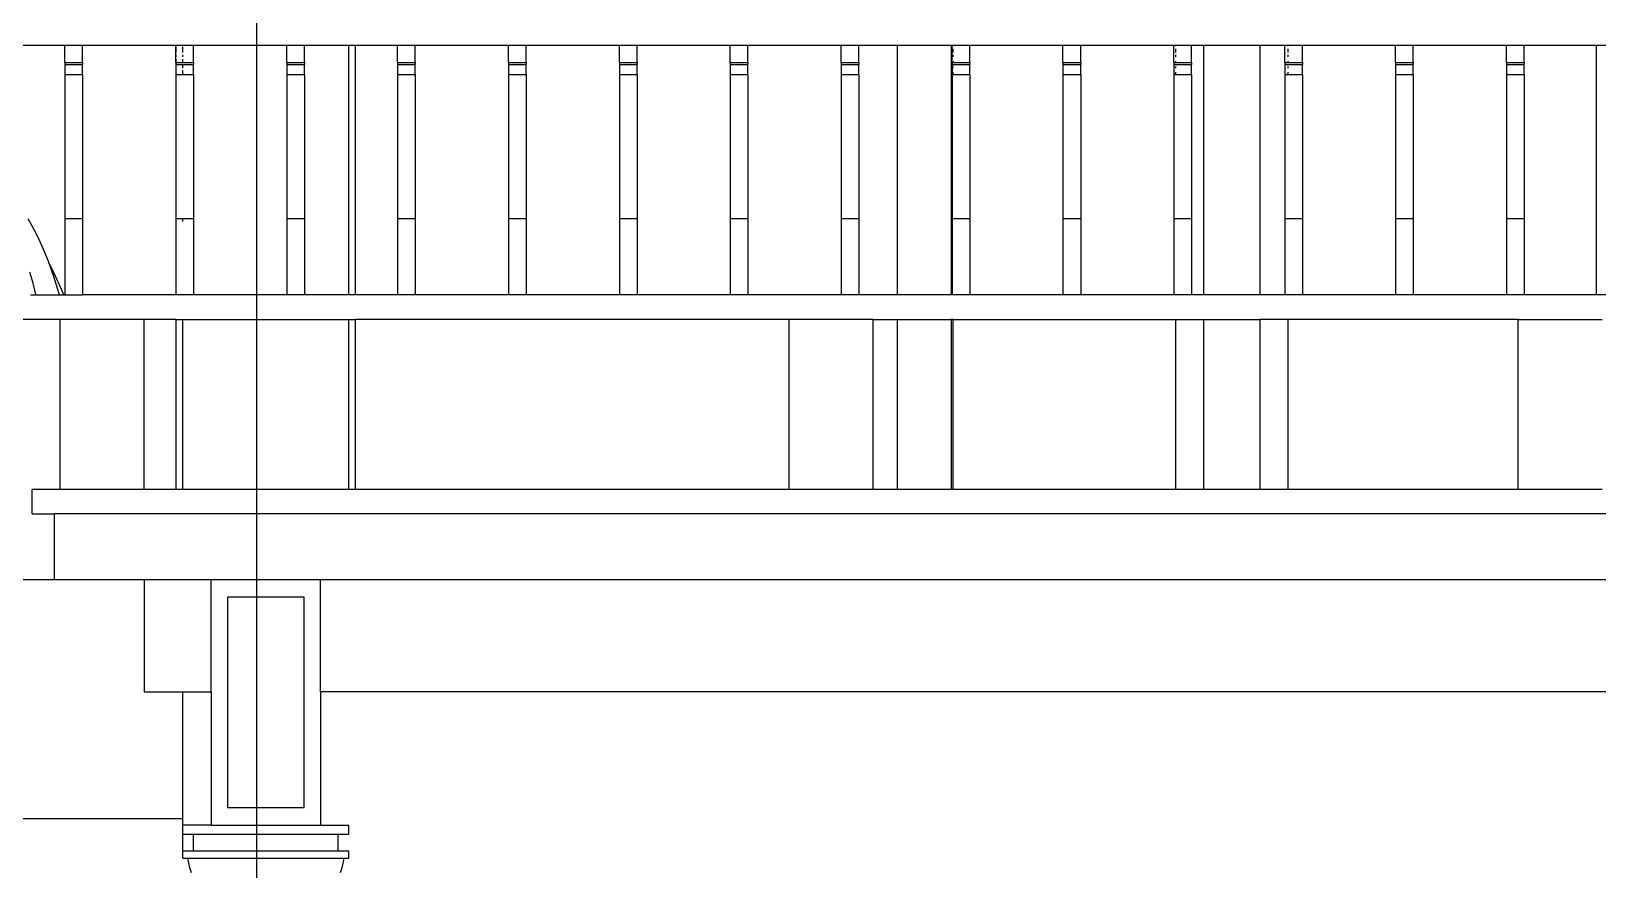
# Model space of a CAD drawing. Extents: x -24961 to 905641, y -154323 to 635957.
# Drawn here: x 394188 to 396981, y -116089 to -114595 of the extents above; entities that cross this region are included whole.
import ezdxf

# ---------------------------------------------------------------- set-up
doc = ezdxf.new("R2010")
doc.units = 0
doc.header["$LTSCALE"] = 1000
doc.header["$MEASUREMENT"] = 0
doc.layers.add('DOTE', color=1, linetype='Continuous')

msp = doc.modelspace()

# ---------------------------------------------------------------- linework, layer by layer
for p, q in [((394060.9, -114619.7), (394247.5, -114619.7)), ((394247.5, -114619.7), (394279.1, -114619.7)), ((394247.5, -114650.4), (394247.5, -114619.7)), ((394279.1, -114619.7), (394445.2, -114619.7)), ((394279.1, -114650.4), (394279.1, -114619.7)), ((394445.2, -114619.7), (394445.9, -114619.7)), ((394445.2, -114650.4), (394445.2, -114619.7)), ((394445.9, -114621.3), (394445.9, -114619.7)), ((394445.9, -114619.7), (394457.9, -114619.7)), ((394445.9, -114632.5), (394445.9, -114623.2)), ((394457.9, -114621.3), (394457.9, -114619.7)), ((394457.9, -114619.7), (394476.9, -114619.7)), ((394457.9, -114632.5), (394457.9, -114623.2)), ((394476.9, -114619.7), (394643, -114619.7)), ((394476.9, -114650.4), (394476.9, -114619.7)), ((394643, -114619.7), (394674.6, -114619.7)), ((394643, -114650.4), (394643, -114619.7)), ((394674.6, -114619.7), (394753.9, -114619.7)), ((394674.6, -114650.4), (394674.6, -114619.7)), ((394753.9, -115064.5), (394753.9, -114619.7)), ((394753.9, -114619.7), (394765.9, -114619.7)), ((394765.9, -115064.5), (394765.9, -114619.7)), ((394765.9, -114619.7), (394840.8, -114619.7)), ((394840.8, -114619.7), (394872.4, -114619.7)), ((394840.8, -114650.4), (394840.8, -114619.7)), ((394872.4, -114619.7), (395038.5, -114619.7)), ((394872.4, -114650.4), (394872.4, -114619.7)), ((395038.5, -114619.7), (395070.1, -114619.7)), ((395038.5, -114650.4), (395038.5, -114619.7)), ((395070.1, -114619.7), (395236.3, -114619.7)), ((395070.1, -114650.4), (395070.1, -114619.7)), ((395236.3, -114619.7), (395267.9, -114619.7)), ((395236.3, -114650.4), (395236.3, -114619.7)), ((395267.9, -114619.7), (395434, -114619.7)), ((395267.9, -114650.4), (395267.9, -114619.7)), ((395434, -114619.7), (395465.6, -114619.7)), ((395434, -114650.4), (395434, -114619.7)), ((395465.6, -114619.7), (395631.8, -114619.7)), ((395465.6, -114650.4), (395465.6, -114619.7)), ((395631.8, -114619.7), (395663.4, -114619.7)), ((395631.8, -114650.4), (395631.8, -114619.7)), ((395663.4, -114619.7), (395731.5, -114619.7)), ((395663.4, -114650.4), (395663.4, -114619.7)), ((395731.5, -114619.7), (395731.5, -115064.5)), ((395731.5, -114619.7), (395828.2, -114619.7)), ((395828.2, -114619.7), (395828.2, -115064.5)), ((395828.2, -114619.7), (395829.5, -114619.7)), ((395829.5, -114619.7), (395831.5, -114619.7)), ((395829.5, -114650.4), (395829.5, -114619.7)), ((395831.5, -114621.3), (395831.5, -114619.7)), ((395831.5, -114619.7), (395861.1, -114619.7)), ((395831.5, -114632.5), (395831.5, -114625.8)), ((395861.1, -114619.7), (396027.3, -114619.7)), ((395861.1, -114650.4), (395861.1, -114619.7)), ((396027.3, -114619.7), (396058.9, -114619.7)), ((396027.3, -114650.4), (396027.3, -114619.7)), ((396058.9, -114619.7), (396225, -114619.7)), ((396058.9, -114650.4), (396058.9, -114619.7)), ((396225, -114619.7), (396228.2, -114619.7)), ((396225, -114650.4), (396225, -114619.7)), ((396228.2, -114619.7), (396228.2, -114621.3)), ((396228.2, -114619.7), (396256.6, -114619.7)), ((396228.2, -114625.8), (396228.2, -114632.5)), ((396256.6, -114619.7), (396278.2, -114619.7)), ((396256.6, -114650.4), (396256.6, -114619.7)), ((396278.2, -114619.7), (396278.2, -115064.5)), ((396278.2, -114619.7), (396378.2, -114619.7)), ((396378.2, -114619.7), (396378.2, -115064.5)), ((396378.2, -114619.7), (396422.8, -114619.7)), ((396422.8, -114619.7), (396428.2, -114619.7)), ((396422.8, -114650.4), (396422.8, -114619.7)), ((396428.2, -114619.7), (396428.2, -114621.3)), ((396428.2, -114619.7), (396454.4, -114619.7)), ((396428.2, -114625.8), (396428.2, -114632.5)), ((396454.4, -114619.7), (396620.5, -114619.7)), ((396454.4, -114650.4), (396454.4, -114619.7)), ((396620.5, -114619.7), (396652.1, -114619.7)), ((396620.5, -114650.4), (396620.5, -114619.7)), ((396652.1, -114619.7), (396818.3, -114619.7)), ((396652.1, -114650.4), (396652.1, -114619.7)), ((396818.3, -114619.7), (396849.9, -114619.7)), ((396818.3, -114650.4), (396818.3, -114619.7)), ((396849.9, -114619.7), (396978.2, -114619.7)), ((396849.9, -114650.4), (396849.9, -114619.7)), ((396978.2, -114619.7), (396978.2, -115064.5)), ((396978.2, -114619.7), (397016, -114619.7)), ((394247.5, -114650.4), (394279.1, -114650.4)), ((394247.5, -114650.4), (394247.5, -114654)), ((394247.5, -114654), (394279.1, -114654)), ((394247.5, -114654), (394247.5, -114671.7)), ((394279.1, -114650.4), (394279.1, -114654)), ((394279.1, -114671.7), (394279.1, -114654)), ((394445.2, -114650.4), (394445.9, -114650.4)), ((394445.2, -114650.4), (394445.2, -114654)), ((394445.2, -114654), (394445.9, -114654)), ((394445.2, -114654), (394445.2, -114671.7)), ((394445.9, -114640.3), (394445.9, -114636.4)), ((394445.9, -114650.4), (394445.9, -114644.2)), ((394445.9, -114651.2), (394445.9, -114650.4)), ((394445.9, -114650.4), (394457.9, -114650.4)), ((394445.9, -114660.3), (394445.9, -114654)), ((394445.9, -114654), (394457.9, -114654)), ((394457.9, -114640.3), (394457.9, -114636.4)), ((394457.9, -114650.4), (394457.9, -114644.2)), ((394457.9, -114651.2), (394457.9, -114650.4)), ((394457.9, -114650.4), (394476.9, -114650.4)), ((394457.9, -114660.3), (394457.9, -114654)), ((394457.9, -114654), (394476.9, -114654)), ((394476.9, -114650.4), (394476.9, -114654)), ((394476.9, -114671.7), (394476.9, -114654)), ((394643, -114650.4), (394674.6, -114650.4)), ((394643, -114650.4), (394643, -114654)), ((394643, -114654), (394674.6, -114654)), ((394643, -114654), (394643, -114671.7)), ((394674.6, -114650.4), (394674.6, -114654)), ((394674.6, -114671.7), (394674.6, -114654)), ((394840.8, -114650.4), (394872.4, -114650.4)), ((394840.8, -114650.4), (394840.8, -114654)), ((394840.8, -114654), (394872.4, -114654)), ((394840.8, -114654), (394840.8, -114671.7)), ((394872.4, -114650.4), (394872.4, -114654)), ((394872.4, -114671.7), (394872.4, -114654)), ((395038.5, -114650.4), (395070.1, -114650.4)), ((395038.5, -114650.4), (395038.5, -114654)), ((395038.5, -114654), (395070.1, -114654)), ((395038.5, -114654), (395038.5, -114671.7)), ((395070.1, -114650.4), (395070.1, -114654)), ((395070.1, -114671.7), (395070.1, -114654)), ((395236.3, -114650.4), (395267.9, -114650.4)), ((395236.3, -114650.4), (395236.3, -114654)), ((395236.3, -114654), (395267.9, -114654)), ((395236.3, -114654), (395236.3, -114671.7)), ((395267.9, -114650.4), (395267.9, -114654)), ((395267.9, -114671.7), (395267.9, -114654)), ((395434, -114650.4), (395465.6, -114650.4)), ((395434, -114650.4), (395434, -114654)), ((395434, -114654), (395465.6, -114654)), ((395434, -114654), (395434, -114671.7)), ((395465.6, -114650.4), (395465.6, -114654)), ((395465.6, -114671.7), (395465.6, -114654)), ((395631.8, -114650.4), (395663.4, -114650.4)), ((395631.8, -114650.4), (395631.8, -114654)), ((395631.8, -114654), (395663.4, -114654)), ((395631.8, -114654), (395631.8, -114671.7)), ((395663.4, -114650.4), (395663.4, -114654)), ((395663.4, -114671.7), (395663.4, -114654)), ((395829.5, -114650.4), (395831.5, -114650.4)), ((395829.5, -114650.4), (395829.5, -114654)), ((395829.5, -114654), (395831.5, -114654)), ((395829.5, -114654), (395829.5, -114671.7)), ((395831.5, -114640.3), (395831.5, -114636.4)), ((395831.5, -114650.4), (395831.5, -114647.9)), ((395831.5, -114650.4), (395861.1, -114650.4)), ((395831.5, -114651.2), (395831.5, -114650.4)), ((395831.5, -114654.7), (395831.5, -114654)), ((395831.5, -114654), (395861.1, -114654)), ((395831.5, -114660.3), (395831.5, -114657.3)), ((395861.1, -114650.4), (395861.1, -114654)), ((395861.1, -114671.7), (395861.1, -114654)), ((396027.3, -114650.4), (396058.9, -114650.4)), ((396027.3, -114650.4), (396027.3, -114654)), ((396027.3, -114654), (396058.9, -114654)), ((396027.3, -114654), (396027.3, -114671.7)), ((396058.9, -114650.4), (396058.9, -114654)), ((396058.9, -114671.7), (396058.9, -114654)), ((396225, -114650.4), (396228.2, -114650.4)), ((396225, -114650.4), (396225, -114654)), ((396225, -114654), (396228.2, -114654)), ((396225, -114654), (396225, -114671.7)), ((396228.2, -114636.4), (396228.2, -114640.3)), ((396228.2, -114647.9), (396228.2, -114650.4)), ((396228.2, -114650.4), (396256.6, -114650.4)), ((396228.2, -114650.4), (396228.2, -114651.2)), ((396228.2, -114654), (396228.2, -114654.7)), ((396228.2, -114654), (396256.6, -114654)), ((396228.2, -114657.3), (396228.2, -114660.3)), ((396256.6, -114650.4), (396256.6, -114654)), ((396256.6, -114671.7), (396256.6, -114654)), ((396422.8, -114650.4), (396428.2, -114650.4)), ((396422.8, -114650.4), (396422.8, -114654)), ((396422.8, -114654), (396428.2, -114654)), ((396422.8, -114654), (396422.8, -114671.7)), ((396428.2, -114636.4), (396428.2, -114640.3)), ((396428.2, -114647.9), (396428.2, -114650.4)), ((396428.2, -114650.4), (396428.2, -114651.2)), ((396428.2, -114650.4), (396454.4, -114650.4)), ((396428.2, -114654), (396428.2, -114654.7)), ((396428.2, -114654), (396454.4, -114654)), ((396428.2, -114657.3), (396428.2, -114660.3)), ((396454.4, -114650.4), (396454.4, -114654)), ((396454.4, -114671.7), (396454.4, -114654)), ((396620.5, -114650.4), (396652.1, -114650.4)), ((396620.5, -114650.4), (396620.5, -114654)), ((396620.5, -114654), (396652.1, -114654)), ((396620.5, -114654), (396620.5, -114671.7)), ((396652.1, -114650.4), (396652.1, -114654)), ((396652.1, -114671.7), (396652.1, -114654)), ((396818.3, -114650.4), (396849.9, -114650.4)), ((396818.3, -114650.4), (396818.3, -114654)), ((396818.3, -114654), (396849.9, -114654)), ((396818.3, -114654), (396818.3, -114671.7)), ((396849.9, -114650.4), (396849.9, -114654)), ((396849.9, -114671.7), (396849.9, -114654)), ((394247.5, -114671.7), (394279.1, -114671.7)), ((394247.5, -114671.7), (394247.5, -114928.1)), ((394279.1, -114671.7), (394279.1, -114928.1)), ((394445.2, -114671.7), (394445.9, -114671.7)), ((394445.2, -114671.7), (394445.2, -114928.1)), ((394445.9, -114671.7), (394445.9, -114663.8)), ((394445.9, -114671.7), (394457.9, -114671.7)), ((394457.9, -114671.7), (394457.9, -114663.8)), ((394457.9, -114671.7), (394476.9, -114671.7)), ((394476.9, -114671.7), (394476.9, -114928.1)), ((394643, -114671.7), (394674.6, -114671.7)), ((394643, -114671.7), (394643, -114928.1)), ((394674.6, -114671.7), (394674.6, -114928.1)), ((394840.8, -114671.7), (394872.4, -114671.7)), ((394840.8, -114671.7), (394840.8, -114928.1)), ((394872.4, -114671.7), (394872.4, -114928.1)), ((395038.5, -114671.7), (395070.1, -114671.7)), ((395038.5, -114671.7), (395038.5, -114928.1)), ((395070.1, -114671.7), (395070.1, -114928.1)), ((395236.3, -114671.7), (395267.9, -114671.7)), ((395236.3, -114671.7), (395236.3, -114928.1)), ((395267.9, -114671.7), (395267.9, -114928.1)), ((395434, -114671.7), (395465.6, -114671.7)), ((395434, -114671.7), (395434, -114928.1)), ((395465.6, -114671.7), (395465.6, -114928.1)), ((395631.8, -114671.7), (395663.4, -114671.7)), ((395631.8, -114671.7), (395631.8, -114928.1)), ((395663.4, -114671.7), (395663.4, -114928.1)), ((395829.5, -114671.7), (395831.5, -114671.7)), ((395829.5, -114671.7), (395829.5, -114928.1)), ((395831.5, -114671.7), (395831.5, -114667.6)), ((395831.5, -114671.7), (395861.1, -114671.7)), ((395861.1, -114671.7), (395861.1, -114928.1)), ((396027.3, -114671.7), (396058.9, -114671.7)), ((396027.3, -114671.7), (396027.3, -114928.1)), ((396058.9, -114671.7), (396058.9, -114928.1)), ((396225, -114671.7), (396228.2, -114671.7)), ((396225, -114671.7), (396225, -114928.1)), ((396228.2, -114667.6), (396228.2, -114671.7)), ((396228.2, -114671.7), (396256.6, -114671.7)), ((396256.6, -114671.7), (396256.6, -114928.1)), ((396422.8, -114671.7), (396428.2, -114671.7)), ((396422.8, -114671.7), (396422.8, -114928.1)), ((396428.2, -114667.6), (396428.2, -114671.7)), ((396428.2, -114671.7), (396454.4, -114671.7)), ((396454.4, -114671.7), (396454.4, -114928.1)), ((396620.5, -114671.7), (396652.1, -114671.7)), ((396620.5, -114671.7), (396620.5, -114928.1)), ((396652.1, -114671.7), (396652.1, -114928.1)), ((396818.3, -114671.7), (396849.9, -114671.7)), ((396818.3, -114671.7), (396818.3, -114928.1)), ((396849.9, -114671.7), (396849.9, -114928.1)), ((394191.6, -114946), (394181.9, -114929.2)), ((394247.5, -114928.1), (394279.1, -114928.1)), ((394247.5, -114928.1), (394247.5, -115064.5)), ((394279.1, -114928.1), (394279.1, -115064.5)), ((394445.2, -114928.1), (394445.9, -114928.1)), ((394445.2, -114928.1), (394445.2, -115064.5)), ((394445.9, -114933.8), (394445.9, -114928.1)), ((394445.9, -114928.1), (394457.9, -114928.1)), ((394457.9, -114933.8), (394457.9, -114928.1)), ((394457.9, -114928.1), (394476.9, -114928.1)), ((394476.9, -114928.1), (394476.9, -115064.5)), ((394643, -114928.1), (394674.6, -114928.1)), ((394643, -114928.1), (394643, -115064.5)), ((394674.6, -114928.1), (394674.6, -115064.5)), ((394840.8, -114928.1), (394872.4, -114928.1)), ((394840.8, -114928.1), (394840.8, -115064.5)), ((394872.4, -114928.1), (394872.4, -115064.5)), ((395038.5, -114928.1), (395070.1, -114928.1)), ((395038.5, -114928.1), (395038.5, -115064.5)), ((395070.1, -114928.1), (395070.1, -115064.5)), ((395236.3, -114928.1), (395267.9, -114928.1)), ((395236.3, -114928.1), (395236.3, -115064.5)), ((395267.9, -114928.1), (395267.9, -115064.5)), ((395434, -114928.1), (395465.6, -114928.1)), ((395434, -114928.1), (395434, -115064.5)), ((395465.6, -114928.1), (395465.6, -115064.5)), ((395631.8, -114928.1), (395663.4, -114928.1)), ((395631.8, -114928.1), (395631.8, -115064.5)), ((395663.4, -114928.1), (395663.4, -115064.5)), ((395829.5, -114928.1), (395861.1, -114928.1)), ((395829.5, -114928.1), (395829.5, -115064.5)), ((395861.1, -114928.1), (395861.1, -115064.5)), ((396027.3, -114928.1), (396058.9, -114928.1)), ((396027.3, -114928.1), (396027.3, -115064.5)), ((396058.9, -114928.1), (396058.9, -115064.5)), ((396225, -114928.1), (396256.6, -114928.1)), ((396225, -114928.1), (396225, -115064.5)), ((396256.6, -114928.1), (396256.6, -115064.5)), ((396422.8, -114928.1), (396454.4, -114928.1)), ((396422.8, -114928.1), (396422.8, -115064.5)), ((396454.4, -114928.1), (396454.4, -115064.5)), ((396620.5, -114928.1), (396652.1, -114928.1)), ((396620.5, -114928.1), (396620.5, -115064.5)), ((396652.1, -114928.1), (396652.1, -115064.5)), ((396818.3, -114928.1), (396849.9, -114928.1)), ((396818.3, -114928.1), (396818.3, -115064.5)), ((396849.9, -114928.1), (396849.9, -115064.5)), ((394201, -114964.6), (394191.6, -114946)), ((394210, -114984.8), (394201, -114964.6)), ((394218.6, -115006.4), (394210, -114984.8)), ((394218.7, -115006.6), (394218.6, -115006.4)), ((394218.7, -115006.6), (394218.6, -115006.4)), ((394230.4, -115029.9), (394218.7, -115006.6)), ((394227, -115029.9), (394218.7, -115006.6)), ((394190.7, -115043.4), (394185.3, -115024.2)), ((394195.7, -115063.9), (394190.7, -115043.4)), ((394234.9, -115054.7), (394227, -115029.9)), ((394241.6, -115054.7), (394230.4, -115029.9)), ((394186.3, -115064.5), (394195.8, -115064.5)), ((394195.8, -115064.5), (394195.7, -115063.9)), ((394195.8, -115064.5), (394237.7, -115064.5)), ((394237.7, -115064.5), (394234.9, -115054.7)), ((394237.7, -115064.5), (394245.5, -115064.5)), ((394245.5, -115064.5), (394241.6, -115054.7)), ((394245.5, -115064.5), (394247.5, -115064.5)), ((394247.5, -115064.5), (394279.1, -115064.5)), ((394445.2, -115064.5), (394279.1, -115064.5)), ((394445.9, -115064.5), (394445.2, -115064.5)), ((394445.9, -115064.5), (394445.9, -115063.9)), ((394457.9, -115064.5), (394445.9, -115064.5)), ((394457.9, -115064.5), (394457.9, -115063.9)), ((394476.9, -115064.5), (394457.9, -115064.5)), ((394643, -115064.5), (394476.9, -115064.5)), ((394674.6, -115064.5), (394643, -115064.5)), ((394753.9, -115064.5), (394674.6, -115064.5)), ((394765.9, -115064.5), (394753.9, -115064.5)), ((394840.8, -115064.5), (394765.9, -115064.5)), ((394872.4, -115064.5), (394840.8, -115064.5)), ((395038.5, -115064.5), (394872.4, -115064.5)), ((395070.1, -115064.5), (395038.5, -115064.5)), ((395236.3, -115064.5), (395070.1, -115064.5)), ((395267.9, -115064.5), (395236.3, -115064.5)), ((395434, -115064.5), (395267.9, -115064.5)), ((395465.6, -115064.5), (395434, -115064.5)), ((395631.8, -115064.5), (395465.6, -115064.5)), ((395663.4, -115064.5), (395631.8, -115064.5)), ((395731.5, -115064.5), (395663.4, -115064.5)), ((395828.2, -115064.5), (395731.5, -115064.5)), ((395829.5, -115064.5), (395828.2, -115064.5)), ((395831.5, -115064.5), (395829.5, -115064.5)), ((395831.5, -115064.5), (395831.5, -115063.9)), ((395861.1, -115064.5), (395831.5, -115064.5)), ((396027.3, -115064.5), (395861.1, -115064.5)), ((396058.9, -115064.5), (396027.3, -115064.5)), ((396225, -115064.5), (396058.9, -115064.5)), ((396228.2, -115064.5), (396225, -115064.5)), ((396228.2, -115063.9), (396228.2, -115064.5)), ((396256.6, -115064.5), (396228.2, -115064.5)), ((396278.2, -115064.5), (396256.6, -115064.5)), ((396378.2, -115064.5), (396278.2, -115064.5)), ((396422.8, -115064.5), (396378.2, -115064.5)), ((396428.2, -115064.5), (396422.8, -115064.5)), ((396428.2, -115063.9), (396428.2, -115064.5)), ((396454.4, -115064.5), (396428.2, -115064.5)), ((396620.5, -115064.5), (396454.4, -115064.5)), ((396652.1, -115064.5), (396620.5, -115064.5)), ((396818.3, -115064.5), (396652.1, -115064.5)), ((396849.9, -115064.5), (396818.3, -115064.5)), ((396978.2, -115064.5), (396849.9, -115064.5)), ((397016, -115064.5), (396978.2, -115064.5)), ((394239, -115108.2), (394089.5, -115108.2)), ((394239, -115411.3), (394239, -115108.2)), ((394389, -115108.2), (394239, -115108.2)), ((394389, -115411.3), (394389, -115108.2)), ((394445.9, -115108.2), (394389, -115108.2)), ((394445.9, -115411.3), (394445.9, -115108.2)), ((394445.9, -115108.2), (394457.9, -115108.2)), ((394457.9, -115411.3), (394457.9, -115108.2)), ((394457.9, -115108.2), (394753.9, -115108.2)), ((394753.9, -115411.3), (394753.9, -115108.2)), ((394753.9, -115108.2), (394765.9, -115108.2)), ((394765.9, -115411.3), (394765.9, -115108.2)), ((395539, -115108.2), (394765.9, -115108.2)), ((395539, -115411.3), (395539, -115108.2)), ((395689, -115108.2), (395539, -115108.2)), ((395689, -115411.3), (395689, -115108.2)), ((395689, -115108.2), (395731.5, -115108.2)), ((395731.5, -115108.2), (395731.5, -115411.3)), ((395731.5, -115108.2), (395828.2, -115108.2)), ((395828.2, -115108.2), (395828.2, -115411.3)), ((395831.5, -115108.2), (395828.2, -115108.2)), ((395831.5, -115411.3), (395831.5, -115108.2)), ((395831.5, -115108.2), (396228.2, -115108.2)), ((396228.2, -115108.2), (396228.2, -115411.3)), ((396228.2, -115108.2), (396278.2, -115108.2)), ((396278.2, -115108.2), (396278.2, -115411.3)), ((396278.2, -115108.2), (396378.2, -115108.2)), ((396378.2, -115108.2), (396378.2, -115411.3)), ((396428.2, -115108.2), (396378.2, -115108.2)), ((396428.2, -115108.2), (396428.2, -115411.3)), ((396839, -115108.2), (396428.2, -115108.2)), ((396839, -115411.3), (396839, -115108.2)), ((396839, -115108.2), (396989, -115108.2)), ((394189, -115455), (394189, -115411.3)), ((394239, -115411.3), (394189, -115411.3)), ((394389, -115411.3), (394239, -115411.3)), ((394445.9, -115411.3), (394389, -115411.3)), ((394457.9, -115411.3), (394445.9, -115411.3)), ((394753.9, -115411.3), (394457.9, -115411.3)), ((394765.9, -115411.3), (394753.9, -115411.3)), ((395539, -115411.3), (394765.9, -115411.3)), ((395689, -115411.3), (395539, -115411.3)), ((395731.5, -115411.3), (395689, -115411.3)), ((395828.2, -115411.3), (395731.5, -115411.3)), ((395831.5, -115411.3), (395828.2, -115411.3)), ((396228.2, -115411.3), (395831.5, -115411.3)), ((396278.2, -115411.3), (396228.2, -115411.3)), ((396378.2, -115411.3), (396278.2, -115411.3)), ((396428.2, -115411.3), (396378.2, -115411.3)), ((396839, -115411.3), (396428.2, -115411.3)), ((396989, -115411.3), (396839, -115411.3)), ((394189, -115455), (394229, -115455)), ((394229, -115571.9), (394229, -115455)), ((405628.2, -115455), (394229, -115455)), ((394229, -115571.9), (394389, -115571.9)), ((394389, -115571.9), (394508.5, -115571.9)), ((394389, -115571.9), (394389, -115771.9)), ((394508.5, -115571.9), (394703.2, -115571.9)), ((394508.5, -115771.9), (394508.5, -115571.9)), ((394703.2, -115571.9), (398222.6, -115571.9)), ((394703.2, -115771.9), (394703.2, -115571.9)), ((394674.1, -115603.4), (394537.7, -115603.4)), ((394537.7, -115603.4), (394537.7, -115978)), ((394674.1, -115978), (394674.1, -115603.4)), ((394389, -115771.9), (394389.5, -115771.9)), ((394389.5, -115771.9), (394395.4, -115771.9)), ((394395.4, -115771.9), (394445.9, -115771.9)), ((394445.9, -115771.9), (394457.9, -115771.9)), ((394457.9, -116009.5), (394457.9, -115771.9)), ((394457.9, -115771.9), (394508.5, -115771.9)), ((394508.5, -115771.9), (394508.5, -116009.5)), ((394703.2, -115771.9), (394703.2, -116009.5)), ((398222.6, -115771.9), (394703.2, -115771.9)), ((394457.9, -115998.1), (393624.5, -115998.1)), ((394537.7, -115978), (394674.1, -115978)), ((394457.9, -116025.5), (394457.9, -116009.5)), ((394508.5, -116009.5), (394457.9, -116009.5)), ((394457.9, -116055.9), (394457.9, -116025.5)), ((394457.9, -116025.5), (394476.7, -116025.5)), ((394476.7, -116055.9), (394476.7, -116025.5)), ((394476.7, -116025.5), (394735.1, -116025.5)), ((394508.5, -116009.5), (394703.2, -116009.5)), ((394703.2, -116009.5), (394753.9, -116009.5)), ((394735.1, -116055.9), (394735.1, -116025.5)), ((394735.1, -116025.5), (394753.9, -116025.5)), ((394753.9, -116025.5), (394753.9, -116009.5)), ((394457.9, -116068.7), (394457.9, -116055.9)), ((394476.7, -116055.9), (394457.9, -116055.9)), ((394457.9, -116068.7), (394466.9, -116068.7)), ((394468.5, -116077.4), (394466.9, -116068.7)), ((394466.9, -116068.7), (394744.9, -116068.7)), ((394470.6, -116086), (394468.5, -116077.4)), ((394735.1, -116055.9), (394476.7, -116055.9)), ((394753.9, -116055.9), (394735.1, -116055.9)), ((394743.3, -116077.4), (394741.1, -116086)), ((394744.9, -116068.7), (394743.3, -116077.4)), ((394744.9, -116068.7), (394753.9, -116068.7)), ((394753.9, -116068.7), (394753.9, -116055.9)), ((394473.3, -116094.4), (394470.6, -116086)), ((394741.1, -116086), (394738.4, -116094.4))]:
    msp.add_line(p, q)
at = {"layer": 'DOTE'}
for p, q in [((394589.7, -120690.5), (394589.7, -97435)), ((392103, -115571.9), (443041.3, -115571.9))]:
    msp.add_line(p, q, dxfattribs=at)

doc.saveas('drawing.dxf')
